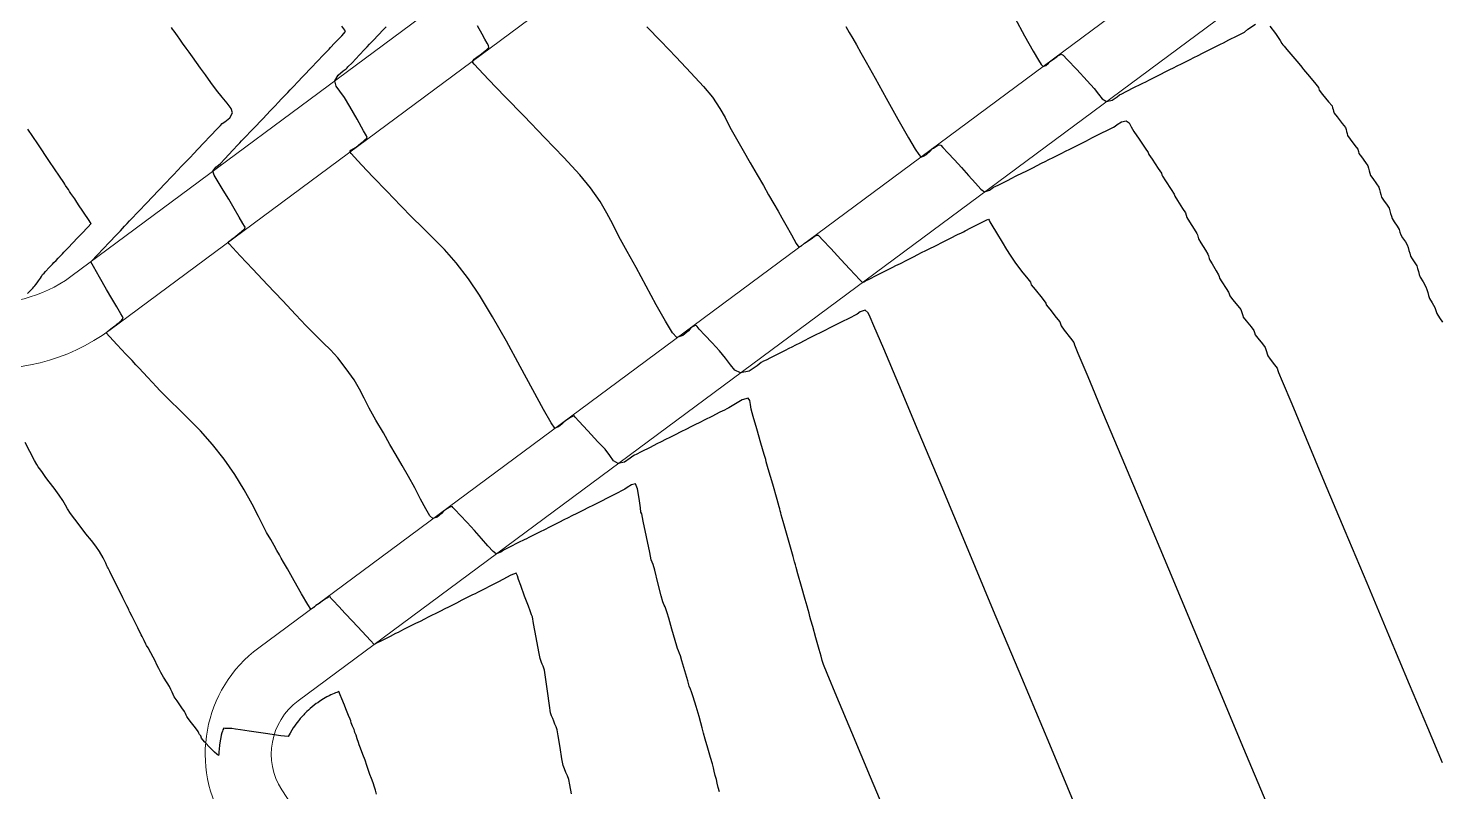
# Model space of a CAD drawing. Header units: millimetres. Extents: x 340454 to 342791, y 6993867 to 6995092.
# Drawn here: x 340861.1 to 340914.5, y 6994663.3 to 6994692.1 of the extents above; entities that cross this region are included whole.
import ezdxf

# ---------------------------------------------------------------- set-up
doc = ezdxf.new("R2010")
doc.units = ezdxf.units.MM
doc.header["$LTSCALE"] = 10
for name, color, linetype in [('T-HM-CURVA_INTERMEDIARIA', 45, 'Continuous'), ('T-HM-CURVA_MESTRA', 20, 'Continuous'), ('URB-Calçadas', 2, 'Continuous'), ('URB-Quadras', 3, 'Continuous')]:
    doc.layers.add(name, color=color, linetype=linetype)

msp = doc.modelspace()

# ---------------------------------------------------------------- linework, layer by layer
at = {"layer": 'T-HM-CURVA_INTERMEDIARIA', "color": 45, "linetype": 'Continuous', "lineweight": -3, "flags": 128}
for points, elevation in [([(340898.413, 6994692.516), (340898.782, 6994691.844), (340899.102, 6994691.264), (340899.303, 6994690.919), (340899.411, 6994690.755), (340899.46, 6994690.7), (340899.476, 6994690.69), (340899.511, 6994690.689), (340899.582, 6994690.718), (340899.686, 6994690.805), (340899.794, 6994690.909), (340899.919, 6994690.995), (340899.996, 6994691.048), (340900.039, 6994691.077), (340900.108, 6994691.117), (340900.165, 6994691.143), (340900.24, 6994691.107), (340900.397, 6994690.94), (340900.752, 6994690.56), (340901.144, 6994690.141), (340901.413, 6994689.853), (340901.582, 6994689.634), (340901.716, 6994689.453), (340901.877, 6994689.358), (340902.089, 6994689.406), (340902.282, 6994689.532), (340902.372, 6994689.606), (340902.457, 6994689.649), (340902.626, 6994689.734), (340902.942, 6994689.893), (340903.15, 6994689.997), (340903.257, 6994690.051), (340903.364, 6994690.105), (340903.508, 6994690.177), (340903.733, 6994690.29), (340903.932, 6994690.39), (340904.101, 6994690.475), (340904.271, 6994690.56), (340904.409, 6994690.63), (340904.547, 6994690.699), (340904.717, 6994690.784), (340904.892, 6994690.872), (340905.038, 6994690.945), (340905.178, 6994691.016), (340905.342, 6994691.098), (340905.505, 6994691.18), (340905.705, 6994691.281), (340905.937, 6994691.397), (340906.085, 6994691.471), (340906.191, 6994691.525), (340906.297, 6994691.578), (340906.504, 6994691.682), (340906.82, 6994691.841), (340906.992, 6994691.927), (340907.042, 6994691.952), (340907.092, 6994691.977), (340907.227, 6994692.089), (340907.514, 6994692.277)], 712), ([(340881.648, 6994663.19), (340881.591, 6994663.534), (340881.552, 6994663.733), (340881.5, 6994663.869), (340881.442, 6994664), (340881.383, 6994664.13), (340881.334, 6994664.263), (340881.29, 6994664.506), (340881.22, 6994664.946), (340881.152, 6994665.38), (340881.113, 6994665.605), (340881.072, 6994665.716), (340881.025, 6994665.824), (340880.981, 6994665.932), (340880.939, 6994666.038), (340880.893, 6994666.142), (340880.854, 6994666.248), (340880.814, 6994666.522), (340880.741, 6994667.065), (340880.67, 6994667.601), (340880.634, 6994667.858), (340880.606, 6994667.935), (340880.575, 6994668.01), (340880.545, 6994668.084), (340880.516, 6994668.158), (340880.487, 6994668.23), (340880.46, 6994668.303), (340880.411, 6994668.56), (340880.313, 6994669.096), (340880.217, 6994669.628), (340880.172, 6994669.873), (340880.142, 6994669.951), (340880.112, 6994670.028), (340880.084, 6994670.102), (340880.019, 6994670.278), (340879.877, 6994670.663), (340879.73, 6994671.063), (340879.649, 6994671.284), (340879.613, 6994671.433), (340879.558, 6994671.533), (340879.363, 6994671.458), (340879.059, 6994671.294), (340878.897, 6994671.201), (340878.818, 6994671.161), (340878.637, 6994671.07), (340878.302, 6994670.902), (340878.095, 6994670.798), (340878.003, 6994670.752), (340877.911, 6994670.705), (340877.76, 6994670.63), (340877.508, 6994670.503), (340877.302, 6994670.4), (340877.153, 6994670.325), (340877.004, 6994670.25), (340876.862, 6994670.178), (340876.7, 6994670.097), (340876.521, 6994670.007), (340876.361, 6994669.927), (340876.233, 6994669.863), (340876.097, 6994669.794), (340875.925, 6994669.708), (340875.753, 6994669.621), (340875.551, 6994669.52), (340875.326, 6994669.407), (340875.19, 6994669.339), (340875.095, 6994669.291), (340875, 6994669.243), (340874.793, 6994669.139), (340874.462, 6994668.973), (340874.283, 6994668.883), (340874.237, 6994668.858), (340874.193, 6994668.838), (340874.051, 6994668.986), (340873.731, 6994669.328), (340873.368, 6994669.718), (340873.097, 6994670.009), (340872.851, 6994670.272), (340872.644, 6994670.493), (340872.556, 6994670.587), (340872.522, 6994670.629), (340872.469, 6994670.619), (340872.404, 6994670.586), (340872.351, 6994670.555), (340872.23, 6994670.471), (340872.107, 6994670.387), (340872.047, 6994670.346), (340871.985, 6994670.303), (340871.905, 6994670.231), (340871.792, 6994670.171), (340871.678, 6994670.341), (340871.443, 6994670.744), (340871.163, 6994671.24), (340870.913, 6994671.688), (340870.768, 6994671.946), (340870.678, 6994672.102), (340870.606, 6994672.226), (340870.516, 6994672.382), (340870.403, 6994672.578), (340870.277, 6994672.796), (340870.122, 6994673.064), (340870.001, 6994673.296), (340869.816, 6994673.666), (340869.572, 6994674.139), (340869.271, 6994674.681), (340868.92, 6994675.259), (340868.522, 6994675.837), (340868.079, 6994676.392), (340867.618, 6994676.908), (340867.175, 6994677.365), (340866.789, 6994677.742), (340866.496, 6994678.019), (340866.334, 6994678.175), (340866.199, 6994678.319), (340866.092, 6994678.433), (340865.958, 6994678.577), (340865.793, 6994678.753), (340865.628, 6994678.93), (340865.452, 6994679.118), (340865.303, 6994679.277), (340865.185, 6994679.403), (340865.036, 6994679.562), (340864.804, 6994679.807), (340864.474, 6994680.154), (340864.178, 6994680.468), (340864.051, 6994680.614), (340864.11, 6994680.669), (340864.173, 6994680.712), (340864.234, 6994680.76), (340864.29, 6994680.805), (340864.35, 6994680.852), (340864.404, 6994680.895), (340864.462, 6994680.942), (340864.506, 6994680.977), (340864.545, 6994681.008), (340864.594, 6994681.048), (340864.631, 6994681.083), (340864.668, 6994681.12), (340864.698, 6994681.161), (340864.672, 6994681.224), (340864.607, 6994681.337), (340864.456, 6994681.598), (340864.276, 6994681.91), (340864.076, 6994682.254), (340863.809, 6994682.716), (340863.574, 6994683.121), (340863.474, 6994683.299), (340863.535, 6994683.363), (340863.691, 6994683.526), (340863.976, 6994683.826), (340864.14, 6994683.998), (340864.192, 6994684.053), (340864.243, 6994684.107), (340864.368, 6994684.238), (340864.593, 6994684.474), (340864.751, 6994684.641), (340864.847, 6994684.742), (340864.943, 6994684.842), (340865.057, 6994684.962), (340865.219, 6994685.132), (340865.367, 6994685.288), (340865.505, 6994685.433), (340865.643, 6994685.578), (340865.752, 6994685.693), (340865.857, 6994685.803), (340865.988, 6994685.94), (340866.121, 6994686.08), (340866.231, 6994686.196), (340866.342, 6994686.313), (340866.477, 6994686.455), (340866.612, 6994686.596), (340866.76, 6994686.752), (340866.923, 6994686.924), (340867.042, 6994687.048), (340867.141, 6994687.152), (340867.24, 6994687.256), (340867.354, 6994687.377), (340867.53, 6994687.561), (340867.742, 6994687.784), (340868.004, 6994688.059), (340868.258, 6994688.327), (340868.377, 6994688.452), (340868.441, 6994688.519), (340868.544, 6994688.587), (340868.729, 6994688.741), (340868.836, 6994688.934), (340868.785, 6994689.096), (340868.638, 6994689.29), (340868.438, 6994689.519), (340868.227, 6994689.783), (340868.019, 6994690.073), (340867.813, 6994690.36), (340867.625, 6994690.622), (340867.472, 6994690.835), (340867.318, 6994691.05), (340867.192, 6994691.225), (340867.083, 6994691.377), (340866.947, 6994691.567), (340866.846, 6994691.708), (340866.755, 6994691.834), (340866.686, 6994691.93), (340866.624, 6994692.017), (340866.571, 6994692.09), (340866.526, 6994692.154)], 718), ([(340887.241, 6994663.264), (340887.201, 6994663.431), (340887.16, 6994663.596), (340887.128, 6994663.728), (340887.089, 6994663.888), (340887.051, 6994664.044), (340887.021, 6994664.169), (340886.981, 6994664.325), (340886.912, 6994664.564), (340886.809, 6994664.913), (340886.706, 6994665.258), (340886.641, 6994665.485), (340886.593, 6994665.678), (340886.545, 6994665.872), (340886.473, 6994666.117), (340886.359, 6994666.495), (340886.249, 6994666.853), (340886.19, 6994667.041), (340886.147, 6994667.151), (340886.104, 6994667.261), (340886.045, 6994667.461), (340885.936, 6994667.838), (340885.828, 6994668.212), (340885.772, 6994668.402), (340885.736, 6994668.496), (340885.7, 6994668.589), (340885.664, 6994668.68), (340885.629, 6994668.772), (340885.567, 6994668.985), (340885.447, 6994669.409), (340885.328, 6994669.829), (340885.269, 6994670.031), (340885.242, 6994670.105), (340885.213, 6994670.177), (340885.186, 6994670.251), (340885.159, 6994670.32), (340885.131, 6994670.384), (340885.104, 6994670.448), (340885.044, 6994670.677), (340884.921, 6994671.158), (340884.798, 6994671.637), (340884.741, 6994671.859), (340884.704, 6994671.944), (340884.667, 6994672.029), (340884.609, 6994672.304), (340884.485, 6994672.901), (340884.361, 6994673.496), (340884.304, 6994673.769), (340884.276, 6994673.836), (340884.258, 6994673.998), (340884.212, 6994674.351), (340884.146, 6994674.712), (340884.068, 6994674.9), (340883.918, 6994674.873), (340883.751, 6994674.765), (340883.665, 6994674.698), (340883.618, 6994674.674), (340883.57, 6994674.65), (340883.383, 6994674.556), (340883.024, 6994674.376), (340882.758, 6994674.242), (340882.608, 6994674.167), (340882.459, 6994674.092), (340882.291, 6994674.008), (340882.076, 6994673.9), (340881.851, 6994673.787), (340881.667, 6994673.695), (340881.52, 6994673.621), (340881.359, 6994673.54), (340881.198, 6994673.459), (340881.068, 6994673.394), (340880.944, 6994673.331), (340880.796, 6994673.257), (340880.649, 6994673.183), (340880.443, 6994673.08), (340880.187, 6994672.951), (340880.037, 6994672.876), (340879.948, 6994672.831), (340879.86, 6994672.787), (340879.651, 6994672.682), (340879.31, 6994672.511), (340879.129, 6994672.42), (340879.081, 6994672.396), (340878.98, 6994672.32), (340878.807, 6994672.258), (340878.686, 6994672.35), (340878.49, 6994672.563), (340878.246, 6994672.845), (340877.979, 6994673.143), (340877.701, 6994673.439), (340877.441, 6994673.718), (340877.247, 6994673.925), (340877.17, 6994674.007), (340877.138, 6994674.048), (340877.078, 6994674.037), (340877.029, 6994674.013), (340876.965, 6994673.975), (340876.924, 6994673.947), (340876.881, 6994673.918), (340876.811, 6994673.869), (340876.734, 6994673.787), (340876.573, 6994673.647), (340876.406, 6994673.591), (340876.295, 6994673.701), (340876.138, 6994673.961), (340875.946, 6994674.326), (340875.726, 6994674.749), (340875.488, 6994675.182), (340875.251, 6994675.593), (340875.021, 6994675.99), (340874.788, 6994676.395), (340874.537, 6994676.829), (340874.257, 6994677.314), (340874.006, 6994677.771), (340873.817, 6994678.142), (340873.641, 6994678.478), (340873.431, 6994678.833), (340873.136, 6994679.257), (340872.815, 6994679.663), (340872.538, 6994679.968), (340872.267, 6994680.233), (340871.967, 6994680.522), (340871.603, 6994680.895), (340871.226, 6994681.296), (340870.723, 6994681.83), (340870.16, 6994682.426), (340869.606, 6994683.014), (340869.128, 6994683.525), (340868.844, 6994683.831), (340868.712, 6994683.977), (340868.67, 6994684.026), (340868.665, 6994684.034), (340868.669, 6994684.045), (340868.691, 6994684.069), (340868.746, 6994684.108), (340868.814, 6994684.153), (340868.943, 6994684.255), (340869.049, 6994684.34), (340869.116, 6994684.394), (340869.159, 6994684.428), (340869.202, 6994684.463), (340869.25, 6994684.508), (340869.294, 6994684.555), (340869.316, 6994684.601), (340869.286, 6994684.644), (340869.229, 6994684.741), (340869.088, 6994684.987), (340868.897, 6994685.317), (340868.694, 6994685.669), (340868.487, 6994686.01), (340868.288, 6994686.324), (340868.141, 6994686.573), (340868.088, 6994686.719), (340868.2, 6994686.871), (340868.308, 6994686.95), (340868.374, 6994687.019), (340868.541, 6994687.194), (340868.849, 6994687.519), (340869.037, 6994687.716), (340869.108, 6994687.791), (340869.18, 6994687.866), (340869.317, 6994688.01), (340869.551, 6994688.256), (340869.737, 6994688.451), (340869.863, 6994688.584), (340869.989, 6994688.716), (340870.119, 6994688.853), (340870.273, 6994689.015), (340870.436, 6994689.186), (340870.57, 6994689.327), (340870.676, 6994689.439), (340870.801, 6994689.57), (340870.921, 6994689.696), (340871.016, 6994689.796), (340871.136, 6994689.922), (340871.306, 6994690.1), (340871.483, 6994690.287), (340871.616, 6994690.426), (340871.726, 6994690.542), (340871.836, 6994690.657), (340872.028, 6994690.859), (340872.292, 6994691.136), (340872.435, 6994691.287), (340872.485, 6994691.34), (340872.535, 6994691.392), (340872.693, 6994691.555), (340872.965, 6994691.838), (340873.111, 6994691.997), (340873.079, 6994692.048), (340873.037, 6994692.1), (340872.966, 6994692.199)], 717), ([(340893.774, 6994661.876), (340892.959, 6994663.817), (340892.25, 6994665.509), (340891.688, 6994666.85), (340891.316, 6994667.741), (340891.176, 6994668.08), (340891.13, 6994668.234), (340891.091, 6994668.39), (340891.019, 6994668.645), (340890.895, 6994669.084), (340890.772, 6994669.516), (340890.705, 6994669.751), (340890.668, 6994669.887), (340890.633, 6994670.018), (340890.598, 6994670.147), (340890.562, 6994670.276), (340890.489, 6994670.535), (340890.351, 6994671.021), (340890.214, 6994671.501), (340890.145, 6994671.743), (340890.116, 6994671.85), (340890.088, 6994671.953), (340890.061, 6994672.055), (340890.033, 6994672.157), (340889.957, 6994672.423), (340889.805, 6994672.957), (340889.654, 6994673.486), (340889.582, 6994673.738), (340889.562, 6994673.812), (340889.542, 6994673.887), (340889.522, 6994673.962), (340889.503, 6994674.037), (340889.423, 6994674.314), (340889.257, 6994674.894), (340889.092, 6994675.471), (340889.016, 6994675.738), (340888.993, 6994675.831), (340888.94, 6994676.014), (340888.815, 6994676.448), (340888.662, 6994676.979), (340888.525, 6994677.455), (340888.448, 6994677.722), (340888.418, 6994677.903), (340888.397, 6994678.053), (340888.327, 6994678.142), (340888.099, 6994678.075), (340887.786, 6994677.894), (340887.605, 6994677.779), (340887.52, 6994677.737), (340887.436, 6994677.694), (340887.263, 6994677.608), (340886.954, 6994677.452), (340886.698, 6994677.324), (340886.509, 6994677.229), (340886.32, 6994677.134), (340886.16, 6994677.054), (340885.995, 6994676.971), (340885.79, 6994676.868), (340885.567, 6994676.756), (340885.37, 6994676.657), (340885.207, 6994676.575), (340885.045, 6994676.494), (340884.883, 6994676.413), (340884.621, 6994676.281), (340884.279, 6994676.109), (340884.098, 6994676.018), (340884.037, 6994675.987), (340883.976, 6994675.957), (340883.871, 6994675.871), (340883.657, 6994675.73), (340883.421, 6994675.678), (340883.244, 6994675.781), (340883.102, 6994675.976), (340882.923, 6994676.21), (340882.652, 6994676.499), (340882.271, 6994676.906), (340881.932, 6994677.269), (340881.784, 6994677.427), (340881.746, 6994677.471), (340881.685, 6994677.454), (340881.639, 6994677.43), (340881.582, 6994677.396), (340881.54, 6994677.368), (340881.473, 6994677.322), (340881.376, 6994677.255), (340881.292, 6994677.172), (340881.159, 6994677.055), (340881.02, 6994677.01), (340880.884, 6994677.207), (340880.596, 6994677.718), (340880.193, 6994678.459), (340879.713, 6994679.345), (340879.192, 6994680.293), (340878.668, 6994681.218), (340878.178, 6994682.034), (340877.76, 6994682.659), (340877.286, 6994683.263), (340876.844, 6994683.763), (340876.424, 6994684.194), (340876.016, 6994684.59), (340875.608, 6994684.984), (340875.192, 6994685.41), (340874.667, 6994685.964), (340874.151, 6994686.5), (340873.706, 6994686.964), (340873.443, 6994687.246), (340873.321, 6994687.387), (340873.284, 6994687.441), (340873.279, 6994687.454), (340873.284, 6994687.476), (340873.314, 6994687.513), (340873.39, 6994687.563), (340873.505, 6994687.635), (340873.669, 6994687.765), (340873.773, 6994687.848), (340873.842, 6994687.906), (340873.894, 6994687.959), (340873.924, 6994687.999), (340873.9, 6994688.064), (340873.791, 6994688.252), (340873.543, 6994688.683), (340873.265, 6994689.164), (340873.067, 6994689.507), (340872.894, 6994689.747), (340872.749, 6994689.94), (340872.702, 6994690.139), (340872.823, 6994690.351), (340873.021, 6994690.517), (340873.131, 6994690.589), (340873.166, 6994690.626), (340873.2, 6994690.662), (340873.353, 6994690.823), (340873.639, 6994691.124), (340873.83, 6994691.324), (340873.923, 6994691.422), (340874.016, 6994691.52), (340874.149, 6994691.659), (340874.351, 6994691.872), (340874.53, 6994692.06), (340874.64, 6994692.175)], 716), ([(340884.493, 6994692.182), (340885.026, 6994691.633), (340885.604, 6994691.035), (340886.165, 6994690.444), (340886.644, 6994689.919), (340886.978, 6994689.517), (340887.264, 6994689.097), (340887.46, 6994688.75), (340887.642, 6994688.392), (340887.887, 6994687.941), (340888.141, 6994687.501), (340888.407, 6994687.041), (340888.667, 6994686.59), (340888.906, 6994686.176), (340889.105, 6994685.831), (340889.299, 6994685.494), (340889.46, 6994685.216), (340889.607, 6994684.962), (340889.76, 6994684.697), (340889.969, 6994684.313), (340890.143, 6994683.992), (340890.248, 6994683.85), (340890.35, 6994683.9), (340890.463, 6994683.998), (340890.642, 6994684.121), (340890.768, 6994684.208), (340890.828, 6994684.248), (340890.88, 6994684.278), (340890.926, 6994684.299), (340890.979, 6994684.308), (340891.012, 6994684.267), (340891.141, 6994684.128), (340891.453, 6994683.796), (340891.835, 6994683.388), (340892.176, 6994683.023), (340892.365, 6994682.821), (340892.547, 6994682.62), (340892.649, 6994682.518), (340892.705, 6994682.542), (340892.763, 6994682.575), (340892.9, 6994682.644), (340893.189, 6994682.789), (340893.492, 6994682.941), (340893.67, 6994683.031), (340893.795, 6994683.093), (340893.919, 6994683.156), (340894.084, 6994683.239), (340894.333, 6994683.364), (340894.577, 6994683.486), (340894.751, 6994683.574), (340894.89, 6994683.644), (340895.052, 6994683.725), (340895.221, 6994683.81), (340895.359, 6994683.879), (340895.484, 6994683.942), (340895.629, 6994684.015), (340895.774, 6994684.087), (340895.982, 6994684.192), (340896.244, 6994684.324), (340896.391, 6994684.398), (340896.466, 6994684.435), (340896.541, 6994684.473), (340896.748, 6994684.576), (340897.101, 6994684.754), (340897.298, 6994684.853), (340897.358, 6994684.886), (340897.412, 6994684.91), (340897.442, 6994684.866), (340897.471, 6994684.813), (340897.549, 6994684.681), (340897.724, 6994684.386), (340897.935, 6994684.039), (340898.099, 6994683.766), (340898.232, 6994683.551), (340898.41, 6994683.287), (340898.665, 6994682.949), (340898.901, 6994682.657), (340899.005, 6994682.531), (340899.021, 6994682.482), (340899.036, 6994682.433), (340899.177, 6994682.253), (340899.44, 6994681.921), (340899.582, 6994681.74), (340899.602, 6994681.677), (340899.734, 6994681.507), (340899.978, 6994681.195), (340900.111, 6994681.024), (340900.135, 6994680.949), (340900.159, 6994680.874), (340900.284, 6994680.71), (340900.513, 6994680.41), (340900.638, 6994680.244), (340900.666, 6994680.158), (340900.798, 6994679.843), (340901.167, 6994678.964), (340901.732, 6994677.616), (340902.456, 6994675.892), (340903.298, 6994673.885), (340904.219, 6994671.69), (340905.18, 6994669.399), (340906.141, 6994667.107), (340907.064, 6994664.908), (340907.908, 6994662.894)], 714), ([(340892.02, 6994692.194), (340892.154, 6994691.962), (340892.283, 6994691.739), (340892.424, 6994691.495), (340892.594, 6994691.199), (340892.792, 6994690.845), (340893.129, 6994690.233), (340893.546, 6994689.478), (340893.986, 6994688.692), (340894.391, 6994687.987), (340894.65, 6994687.557), (340894.788, 6994687.35), (340894.845, 6994687.282), (340894.862, 6994687.27), (340894.894, 6994687.268), (340894.964, 6994687.287), (340895.074, 6994687.356), (340895.206, 6994687.476), (340895.289, 6994687.564), (340895.338, 6994687.598), (340895.382, 6994687.628), (340895.452, 6994687.673), (340895.502, 6994687.701), (340895.552, 6994687.724), (340895.616, 6994687.7), (340895.691, 6994687.62), (340895.879, 6994687.419), (340896.131, 6994687.148), (340896.4, 6994686.859), (340896.666, 6994686.561), (340896.92, 6994686.266), (340897.13, 6994686.038), (340897.263, 6994685.938), (340897.449, 6994686.003), (340897.554, 6994686.084), (340897.61, 6994686.112), (340897.783, 6994686.199), (340898.11, 6994686.363), (340898.319, 6994686.468), (340898.418, 6994686.518), (340898.517, 6994686.568), (340898.658, 6994686.639), (340898.887, 6994686.754), (340899.089, 6994686.855), (340899.256, 6994686.939), (340899.424, 6994687.023), (340899.561, 6994687.092), (340899.695, 6994687.16), (340899.862, 6994687.243), (340900.04, 6994687.333), (340900.192, 6994687.409), (340900.331, 6994687.479), (340900.486, 6994687.556), (340900.64, 6994687.634), (340900.845, 6994687.737), (340901.091, 6994687.861), (340901.238, 6994687.934), (340901.33, 6994687.981), (340901.422, 6994688.027), (340901.63, 6994688.131), (340901.966, 6994688.3), (340902.145, 6994688.39), (340902.207, 6994688.421), (340902.283, 6994688.484), (340902.446, 6994688.591), (340902.619, 6994688.628), (340902.734, 6994688.546), (340902.815, 6994688.398), (340902.916, 6994688.219), (340903.112, 6994687.935), (340903.342, 6994687.598), (340903.454, 6994687.432), (340903.475, 6994687.359), (340903.601, 6994687.171), (340903.833, 6994686.828), (340903.959, 6994686.642), (340903.975, 6994686.586), (340903.991, 6994686.531), (340904.107, 6994686.354), (340904.32, 6994686.029), (340904.436, 6994685.85), (340904.458, 6994685.777), (340904.564, 6994685.613), (340904.758, 6994685.313), (340904.865, 6994685.146), (340904.891, 6994685.058), (340904.917, 6994684.971), (340905.016, 6994684.812), (340905.197, 6994684.527), (340905.297, 6994684.367), (340905.313, 6994684.316), (340905.327, 6994684.265), (340905.342, 6994684.215), (340905.357, 6994684.166), (340905.451, 6994684.013), (340905.619, 6994683.74), (340905.713, 6994683.585), (340905.731, 6994683.529), (340905.747, 6994683.473), (340905.763, 6994683.417), (340905.781, 6994683.363), (340905.869, 6994683.215), (340906.027, 6994682.954), (340906.116, 6994682.804), (340906.135, 6994682.743), (340906.153, 6994682.682), (340906.243, 6994682.54), (340906.404, 6994682.293), (340906.495, 6994682.148), (340906.515, 6994682.082), (340906.536, 6994682.016), (340906.648, 6994681.875), (340906.848, 6994681.632), (340906.962, 6994681.489), (340906.986, 6994681.417), (340907.007, 6994681.345), (340907.027, 6994681.273), (340907.051, 6994681.203), (340907.157, 6994681.066), (340907.344, 6994680.834), (340907.452, 6994680.695), (340907.476, 6994680.619), (340907.5, 6994680.543), (340907.6, 6994680.413), (340907.772, 6994680.195), (340907.873, 6994680.063), (340907.901, 6994679.983), (340907.925, 6994679.902), (340907.948, 6994679.821), (340907.976, 6994679.743), (340908.071, 6994679.616), (340908.233, 6994679.407), (340908.33, 6994679.278), (340908.358, 6994679.195), (340908.384, 6994679.11), (340908.517, 6994678.791), (340908.881, 6994677.924), (340909.428, 6994676.62), (340910.114, 6994674.986), (340910.892, 6994673.132), (340911.716, 6994671.167), (340912.542, 6994669.2), (340913.323, 6994667.339), (340914.013, 6994665.694), (340914.566, 6994664.373)], 713), ([(340908.051, 6994692.198), (340908.272, 6994691.927), (340908.441, 6994691.666), (340908.51, 6994691.548), (340908.549, 6994691.497), (340908.59, 6994691.446), (340908.694, 6994691.323), (340908.922, 6994691.056), (340909.15, 6994690.787), (340909.258, 6994690.659), (340909.291, 6994690.613), (340909.325, 6994690.566), (340909.475, 6994690.388), (340909.745, 6994690.069), (340909.894, 6994689.89), (340909.909, 6994689.834), (340909.925, 6994689.779), (340910.051, 6994689.624), (340910.278, 6994689.349), (340910.407, 6994689.189), (340910.429, 6994689.121), (340910.447, 6994689.052), (340910.464, 6994688.985), (340910.485, 6994688.919), (340910.597, 6994688.774), (340910.795, 6994688.522), (340910.91, 6994688.372), (340910.934, 6994688.295), (340910.954, 6994688.218), (340910.973, 6994688.141), (340910.996, 6994688.067), (340911.097, 6994687.929), (340911.272, 6994687.697), (340911.375, 6994687.555), (340911.4, 6994687.471), (340911.424, 6994687.387), (340911.514, 6994687.259), (340911.668, 6994687.053), (340911.76, 6994686.922), (340911.789, 6994686.832), (340911.812, 6994686.741), (340911.835, 6994686.651), (340911.862, 6994686.563), (340911.946, 6994686.441), (340912.085, 6994686.248), (340912.171, 6994686.122), (340912.201, 6994686.027), (340912.226, 6994685.931), (340912.25, 6994685.836), (340912.28, 6994685.744), (340912.357, 6994685.626), (340912.485, 6994685.444), (340912.564, 6994685.322), (340912.597, 6994685.223), (340912.622, 6994685.123), (340912.648, 6994685.025), (340912.679, 6994684.928), (340912.753, 6994684.813), (340912.87, 6994684.641), (340912.945, 6994684.523), (340912.975, 6994684.42), (340913.005, 6994684.318), (340913.074, 6994684.208), (340913.179, 6994684.052), (340913.249, 6994683.939), (340913.285, 6994683.833), (340913.313, 6994683.725), (340913.342, 6994683.618), (340913.376, 6994683.514), (340913.441, 6994683.407), (340913.54, 6994683.258), (340913.607, 6994683.148), (340913.643, 6994683.039), (340913.672, 6994682.929), (340913.702, 6994682.82), (340913.737, 6994682.714), (340913.846, 6994682.537), (340913.956, 6994682.357), (340913.993, 6994682.247), (340914.023, 6994682.135), (340914.053, 6994682.024), (340914.089, 6994681.916), (340914.193, 6994681.744), (340914.298, 6994681.569), (340914.332, 6994681.456), (340914.366, 6994681.343), (340914.472, 6994681.178), (340914.58, 6994681.01)], 712), ([(340861.08, 6994682.095), (340861.12, 6994682.135), (340861.177, 6994682.19), (340861.235, 6994682.249), (340861.284, 6994682.306), (340861.322, 6994682.351), (340861.36, 6994682.393), (340861.392, 6994682.436), (340861.446, 6994682.501), (340861.499, 6994682.578), (340861.533, 6994682.623), (340861.57, 6994682.673), (340861.607, 6994682.739), (340861.652, 6994682.813), (340861.708, 6994682.874), (340861.769, 6994682.936), (340861.905, 6994683.079), (340862.026, 6994683.206), (340862.084, 6994683.267), (340862.161, 6994683.348), (340862.248, 6994683.44), (340862.3, 6994683.494), (340862.351, 6994683.548), (340862.405, 6994683.604), (340862.459, 6994683.661), (340862.594, 6994683.803), (340862.823, 6994684.044), (340862.948, 6994684.175), (340863.005, 6994684.235), (340863.133, 6994684.366), (340863.365, 6994684.606), (340863.49, 6994684.744), (340863.458, 6994684.798), (340863.416, 6994684.853), (340863.361, 6994684.935), (340863.256, 6994685.093), (340863.15, 6994685.25), (340863.039, 6994685.415), (340862.952, 6994685.546), (340862.867, 6994685.672), (340862.798, 6994685.775), (340862.724, 6994685.885), (340862.675, 6994685.959), (340862.631, 6994686.024), (340862.581, 6994686.098), (340862.525, 6994686.181), (340862.489, 6994686.235), (340862.453, 6994686.29), (340862.291, 6994686.531), (340861.916, 6994687.089), (340861.47, 6994687.753), (340861.097, 6994688.31)], 719), ([(340874.283, 6994663.17), (340874.236, 6994663.324), (340874.198, 6994663.446), (340874.148, 6994663.599), (340874.086, 6994663.768), (340874.028, 6994663.917), (340873.97, 6994664.073), (340873.908, 6994664.265), (340873.846, 6994664.457), (340873.763, 6994664.68), (340873.67, 6994664.921), (340873.623, 6994665.039), (340873.593, 6994665.131), (340873.551, 6994665.263), (340873.506, 6994665.4), (340873.483, 6994665.458), (340873.461, 6994665.513), (340873.444, 6994665.565), (340873.428, 6994665.616), (340873.377, 6994665.743), (340873.323, 6994665.877), (340873.302, 6994665.944), (340873.28, 6994666.01), (340873.221, 6994666.155), (340873.12, 6994666.401), (340873.065, 6994666.537), (340873.034, 6994666.629), (340873.006, 6994666.697), (340872.97, 6994666.782), (340872.907, 6994666.934), (340872.851, 6994667.062), (340872.777, 6994667.024), (340872.73, 6994667.005), (340872.679, 6994666.984), (340872.616, 6994666.957), (340872.556, 6994666.928), (340872.492, 6994666.898), (340872.401, 6994666.849), (340872.274, 6994666.777), (340872.139, 6994666.691), (340872.054, 6994666.634), (340872.002, 6994666.597), (340871.924, 6994666.536), (340871.843, 6994666.472), (340871.776, 6994666.416), (340871.712, 6994666.357), (340871.644, 6994666.295), (340871.599, 6994666.251), (340871.562, 6994666.214), (340871.526, 6994666.178), (340871.462, 6994666.108), (340871.428, 6994666.07), (340871.397, 6994666.034), (340871.361, 6994665.992), (340871.323, 6994665.944), (340871.281, 6994665.891), (340871.225, 6994665.816), (340871.176, 6994665.749), (340871.131, 6994665.681), (340871.073, 6994665.592), (340871.008, 6994665.488), (340870.974, 6994665.415), (340870.935, 6994665.354), (340870.664, 6994665.386), (340870.078, 6994665.469), (340869.469, 6994665.558), (340869.13, 6994665.608), (340868.945, 6994665.636), (340868.806, 6994665.654), (340868.654, 6994665.659), (340868.56, 6994665.659), (340868.51, 6994665.668), (340868.47, 6994665.608), (340868.452, 6994665.558), (340868.432, 6994665.49), (340868.41, 6994665.402), (340868.391, 6994665.314), (340868.373, 6994665.198), (340868.348, 6994665.027), (340868.327, 6994664.879), (340868.313, 6994664.775), (340868.312, 6994664.697), (340868.304, 6994664.635), (340868.238, 6994664.685), (340868.152, 6994664.766), (340868.007, 6994664.916), (340867.779, 6994665.158), (340867.657, 6994665.29), (340867.632, 6994665.383), (340867.589, 6994665.432), (340867.567, 6994665.485), (340867.538, 6994665.548), (340867.429, 6994665.688), (340867.238, 6994665.932), (340867.132, 6994666.069), (340867.109, 6994666.117), (340867.087, 6994666.165), (340867.059, 6994666.226), (340867.025, 6994666.295), (340866.923, 6994666.442), (340866.743, 6994666.698), (340866.633, 6994666.858), (340866.591, 6994666.945), (340866.55, 6994667.034), (340866.504, 6994667.133), (340866.447, 6994667.247), (340866.362, 6994667.383), (340866.227, 6994667.593), (340866.119, 6994667.771), (340866.044, 6994667.922), (340865.976, 6994668.069), (340865.907, 6994668.215), (340865.835, 6994668.358), (340865.743, 6994668.524), (340865.639, 6994668.704), (340865.588, 6994668.792), (340865.56, 6994668.847), (340865.495, 6994668.98), (340865.422, 6994669.13), (340865.386, 6994669.197), (340865.35, 6994669.263), (340865.296, 6994669.374), (340865.251, 6994669.467), (340865.226, 6994669.516), (340865.19, 6994669.591), (340865.161, 6994669.645), (340865.128, 6994669.709), (340865.04, 6994669.886), (340864.956, 6994670.057), (340864.932, 6994670.104), (340864.908, 6994670.151), (340864.838, 6994670.291), (340864.685, 6994670.6), (340864.509, 6994670.956), (340864.337, 6994671.3), (340864.192, 6994671.587), (340864.128, 6994671.715), (340864.105, 6994671.761), (340864.082, 6994671.808), (340864.04, 6994671.903), (340863.942, 6994672.108), (340863.81, 6994672.345), (340863.664, 6994672.553), (340863.498, 6994672.762), (340863.294, 6994673.021), (340863.071, 6994673.307), (340862.87, 6994673.564), (340862.706, 6994673.789), (340862.599, 6994673.96), (340862.522, 6994674.102), (340862.417, 6994674.275), (340862.275, 6994674.48), (340862.087, 6994674.737), (340861.906, 6994674.982), (340861.78, 6994675.151), (340861.621, 6994675.368), (340861.538, 6994675.481), (340861.49, 6994675.548), (340861.436, 6994675.631), (340861.353, 6994675.788), (340861.176, 6994676.125), (340860.995, 6994676.468)], 719)]:
    msp.add_lwpolyline(points, dxfattribs=dict(at, elevation=elevation))
at = {"layer": 'T-HM-CURVA_MESTRA', "color": 20, "linetype": 'Continuous', "lineweight": -3, "elevation": 715, "flags": 128}
msp.add_lwpolyline([(340900.758, 6994662.601), (340899.732, 6994665.05), (340898.672, 6994667.578), (340897.612, 6994670.108), (340896.584, 6994672.559), (340895.622, 6994674.853), (340894.758, 6994676.911), (340894.026, 6994678.654), (340893.458, 6994680.004), (340893.088, 6994680.88), (340892.949, 6994681.205), (340892.864, 6994681.373), (340892.752, 6994681.467), (340892.565, 6994681.403), (340892.451, 6994681.316), (340892.377, 6994681.279), (340892.187, 6994681.183), (340891.816, 6994680.997), (340891.544, 6994680.861), (340891.397, 6994680.787), (340891.25, 6994680.713), (340891.084, 6994680.629), (340890.868, 6994680.521), (340890.637, 6994680.405), (340890.443, 6994680.307), (340890.286, 6994680.228), (340890.126, 6994680.148), (340889.984, 6994680.077), (340889.872, 6994680.021), (340889.73, 6994679.949), (340889.475, 6994679.821), (340889.176, 6994679.671), (340889.005, 6994679.585), (340888.914, 6994679.54), (340888.823, 6994679.494), (340888.665, 6994679.368), (340888.365, 6994679.17), (340888.035, 6994679.098), (340887.831, 6994679.199), (340887.658, 6994679.397), (340887.478, 6994679.654), (340887.252, 6994679.934), (340886.972, 6994680.233), (340886.696, 6994680.529), (340886.483, 6994680.755), (340886.398, 6994680.847), (340886.367, 6994680.887), (340886.297, 6994680.873), (340886.231, 6994680.838), (340886.168, 6994680.798), (340886.07, 6994680.692), (340885.858, 6994680.508), (340885.638, 6994680.433), (340885.475, 6994680.615), (340885.202, 6994681.058), (340884.857, 6994681.676), (340884.475, 6994682.379), (340884.095, 6994683.079), (340883.754, 6994683.688), (340883.442, 6994684.255), (340883.208, 6994684.714), (340882.991, 6994685.131), (340882.729, 6994685.571), (340882.364, 6994686.097), (340881.963, 6994686.579), (340881.36, 6994687.238), (340880.635, 6994688.001), (340879.866, 6994688.796), (340879.131, 6994689.55), (340878.509, 6994690.192), (340878.145, 6994690.576), (340877.977, 6994690.763), (340877.925, 6994690.832), (340877.918, 6994690.848), (340877.925, 6994690.883), (340877.969, 6994690.95), (340878.074, 6994691.035), (340878.197, 6994691.116), (340878.312, 6994691.209), (340878.387, 6994691.267), (340878.447, 6994691.318), (340878.486, 6994691.355), (340878.524, 6994691.398), (340878.518, 6994691.478), (340878.467, 6994691.567), (340878.38, 6994691.716), (340878.274, 6994691.899), (340878.093, 6994692.212)], dxfattribs=at)
at = {"layer": 'URB-Calçadas', "lineweight": 0}
msp.add_lwpolyline([(340796.225, 6994870.179), (340906.495, 6994721.409, -0.46051), (340904.534, 6994710.62), (340864.207, 6994680.73, -0.414662), (340853.709, 6994682.298), (340727.258, 6994853.445)], format="xyb", dxfattribs=at)
msp.add_lwpolyline([(340921.742, 6994700.481, 0.094654), (340991.015, 6994625.824, -0.393922), (340992.278, 6994619.122), (340962.536, 6994572.131, -0.431332), (340955.397, 6994570.742, -0.094281), (340868.599, 6994661.986, -0.395176), (340869.824, 6994668.711), (340914.527, 6994701.845, -0.437425)], format="xyb", close=True, dxfattribs=at)
at = {"layer": 'URB-Quadras', "color": 252, "lineweight": 0}
msp.add_lwpolyline([(340760.794, 6994812.262), (340783.989, 6994830.301), (340761.409, 6994861.732), (340793.06, 6994869.411), (340904.085, 6994719.623, -0.414214), (340903.045, 6994712.629), (340862.719, 6994682.738, -0.414662), (340855.72, 6994683.784), (340760.794, 6994812.262)], format="xyb", dxfattribs=at)
msp.add_lwpolyline([(340916.015, 6994699.837, -0.34802), (340919.199, 6994698.89, 0.094654), (340989.238, 6994623.407, -0.296347), (340990.165, 6994620.459), (340960.424, 6994573.468, -0.431332), (340956.854, 6994572.773, -0.094281), (340870.7, 6994663.34, -0.395176), (340871.313, 6994666.703)], format="xyb", close=True, dxfattribs=at)

doc.saveas('drawing.dxf')
